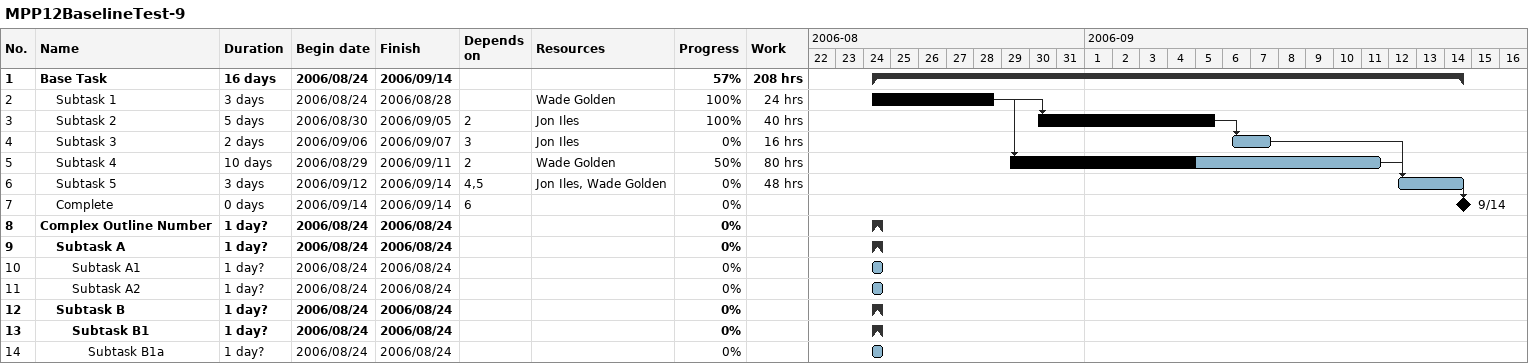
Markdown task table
MPP12BaselineTest-9

| ID | Level | Task | Duration | Start | Finish | Predecessors | Resources | % complete | Work (h) |
|---|---|---|---|---|---|---|---|---|---|
| 1 | 1 | **Base Task** | 16d | 2006-08-24 | 2006-09-14 |  |  | 57 | 208 |
| 2 | 2 | Subtask 1 | 3d | 2006-08-24 | 2006-08-28 |  | Wade Golden | 100 | 24 |
| 3 | 2 | Subtask 2 | 5d | 2006-08-30 | 2006-09-05 | 2 | Jon Iles | 100 | 40 |
| 4 | 2 | Subtask 3 | 2d | 2006-09-06 | 2006-09-07 | 3 | Jon Iles | 0 | 16 |
| 5 | 2 | Subtask 4 | 10d | 2006-08-29 | 2006-09-11 | 2 | Wade Golden | 50 | 80 |
| 6 | 2 | Subtask 5 | 3d | 2006-09-12 | 2006-09-14 | 4, 5 | Jon Iles, Wade Golden | 0 | 48 |
| 7 | 2 | Complete | 0d | 2006-09-14 | 2006-09-14 | 6 |  | 0 |  |
| 8 | 1 | **Complex Outline Number** | 1d? | 2006-08-24 | 2006-08-24 |  |  | 0 |  |
| 9 | 2 | **Subtask A** | 1d? | 2006-08-24 | 2006-08-24 |  |  | 0 |  |
| 10 | 3 | Subtask A1 | 1d? | 2006-08-24 | 2006-08-24 |  |  | 0 |  |
| 11 | 3 | Subtask A2 | 1d? | 2006-08-24 | 2006-08-24 |  |  | 0 |  |
| 12 | 2 | **Subtask B** | 1d? | 2006-08-24 | 2006-08-24 |  |  | 0 |  |
| 13 | 3 | **Subtask B1** | 1d? | 2006-08-24 | 2006-08-24 |  |  | 0 |  |
| 14 | 4 | Subtask B1a | 1d? | 2006-08-24 | 2006-08-24 |  |  | 0 |  |
